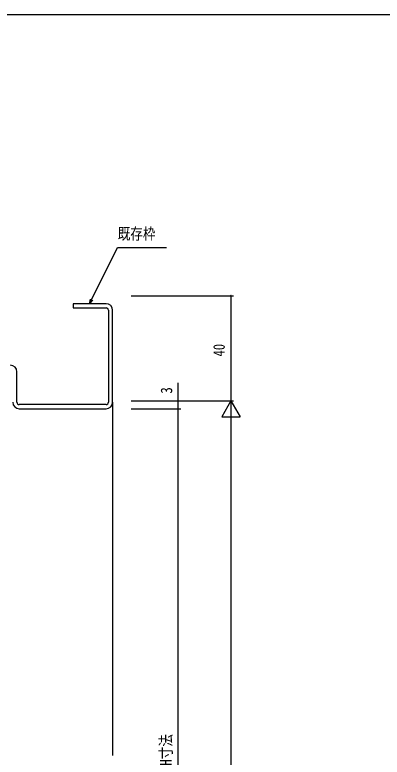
# Model space of a CAD drawing. Units: millimetres, scale not verified. Extents: x -1045 to 397, y -282 to 282.
# Drawn here: x -225.1 to -85.3, y -3.4 to 279.3 of the extents above; entities that cross this region are included whole.
import ezdxf
from ezdxf.enums import TextEntityAlignment as Align

# ---------------------------------------------------------------- set-up
doc = ezdxf.new("R2010")
doc.units = ezdxf.units.MM
doc.header["$LTSCALE"] = 2
for name, color, linetype in [('0-2_YKK_11', 7, 'Continuous'), ('0-3_YKK_12', 2, 'Continuous'), ('0-6_YKK_D', 6, 'Continuous'), ('0-7_YKK_ZWAK', 7, 'Continuous')]:
    doc.layers.add(name, color=color, linetype=linetype)
doc.styles.add('ＭＳ ゴシック', font='')
doc.styles.get('ＭＳ ゴシック').set_extended_font_data('MS Gothic')

msp = doc.modelspace()

# ---------------------------------------------------------------- linework, layer by layer
at = {"layer": '0-2_YKK_11'}
for p, q in [((-189.5, 166.8), (-189.5, 131.8)), ((-187.9, 131.8), (-187.9, 166.8)), ((-224.3, 131.8), (-224.3, 143.4)), ((-190.4, 130.9), (-223.4, 130.9)), ((-223.4, 129.3), (-190.4, 129.3))]:
    msp.add_line(p, q, dxfattribs=at)
msp.add_lwpolyline([(-190.4, 169.3), (-202.9, 169.3), (-202.9, 167.7), (-190.4, 167.7)], dxfattribs=at)
for centre, radius, start, end in [((-190.4, 166.8), 2.5, 0, 90), ((-190.4, 166.8), 0.9, 0, 90), ((-226.8, 143.4), 2.5, 0, 90), ((-223.4, 131.8), 2.5, 180, 270), ((-223.4, 131.8), 0.9, 180, 270), ((-190.4, 131.8), 2.5, 270, 0), ((-190.4, 131.8), 0.9, 270, 0)]:
    msp.add_arc(centre, radius, start, end, dxfattribs=at)
at = {"layer": '0-3_YKK_12'}
msp.add_line((-187.9, 131.8), (-187.9, -2.724), dxfattribs=at)
at = {"layer": '0-6_YKK_D'}
for p, q in [((-196.65, 169.3), (-195.899, 170.825)), ((-180.9, 172.3), (-141.9, 172.3)), ((-142.9, 172.3), (-142.9, 132.3)), ((-180.9, 132.3), (-161.9, 132.3)), ((-180.9, 132.3), (-141.9, 132.3)), ((-180.9, 132.3), (-141.9, 132.3)), ((-142.9, 132.3), (-146.4, 126.238)), ((-142.9, 132.3), (-139.4, 126.238)), ((-142.9, 132.3), (-142.9, 120.176)), ((-180.9, 129.3), (-161.9, 129.3)), ((-180.9, 129.3), (-161.9, 129.3)), ((-162.9, -150.7), (-162.9, 129.3)), ((-146.4, 126.238), (-139.4, 126.238)), ((-142.9, 125.3), (-142.9, -135.701))]:
    msp.add_line(p, q, dxfattribs=at)
for points in [[(-195.899, 170.825), (-186.091, 190.748), (-167.391, 190.748)], [(-195.49, 170.624), (-196.65, 169.3), (-196.308, 171.026)], [(-162.9, 129.3), (-162.9, 132.3), (-162.9, 139.2)]]:
    msp.add_lwpolyline(points, dxfattribs=at)
for centre, start, end in [((-142.9, 172.3), 90, 270), ((-142.9, 172.3), 270, 90), ((-162.9, 132.3), 90, 270), ((-162.9, 132.3), 270, 90), ((-162.9, 129.3), 90, 270), ((-162.9, 129.3), 90, 270), ((-162.9, 129.3), 270, 90), ((-162.9, 129.3), 270, 90)]:
    msp.add_arc(centre, 0.106, start, end, dxfattribs=at)
at = {"layer": '0-7_YKK_ZWAK'}
msp.add_line((376.1, 279.3), (-393.9, 279.3), dxfattribs=at)

# ---------------------------------------------------------------- texts
at = {"layer": '0-6_YKK_D', "style": 'ＭＳ ゴシック', "width": 0.8}
msp.add_text('既存枠', height=4.399, dxfattribs=at).set_placement((-185.973, 192.448), align=Align.BOTTOM_LEFT)
for s, p in [('40', (-143.9, 149.206)), ('3', (-163.9, 135.089)), ('既設枠H寸法', (-164.113, -20.976))]:
    msp.add_text(s, height=4.399, rotation=90, dxfattribs=at).set_placement(p, align=Align.BOTTOM_LEFT)

doc.saveas('drawing.dxf')
